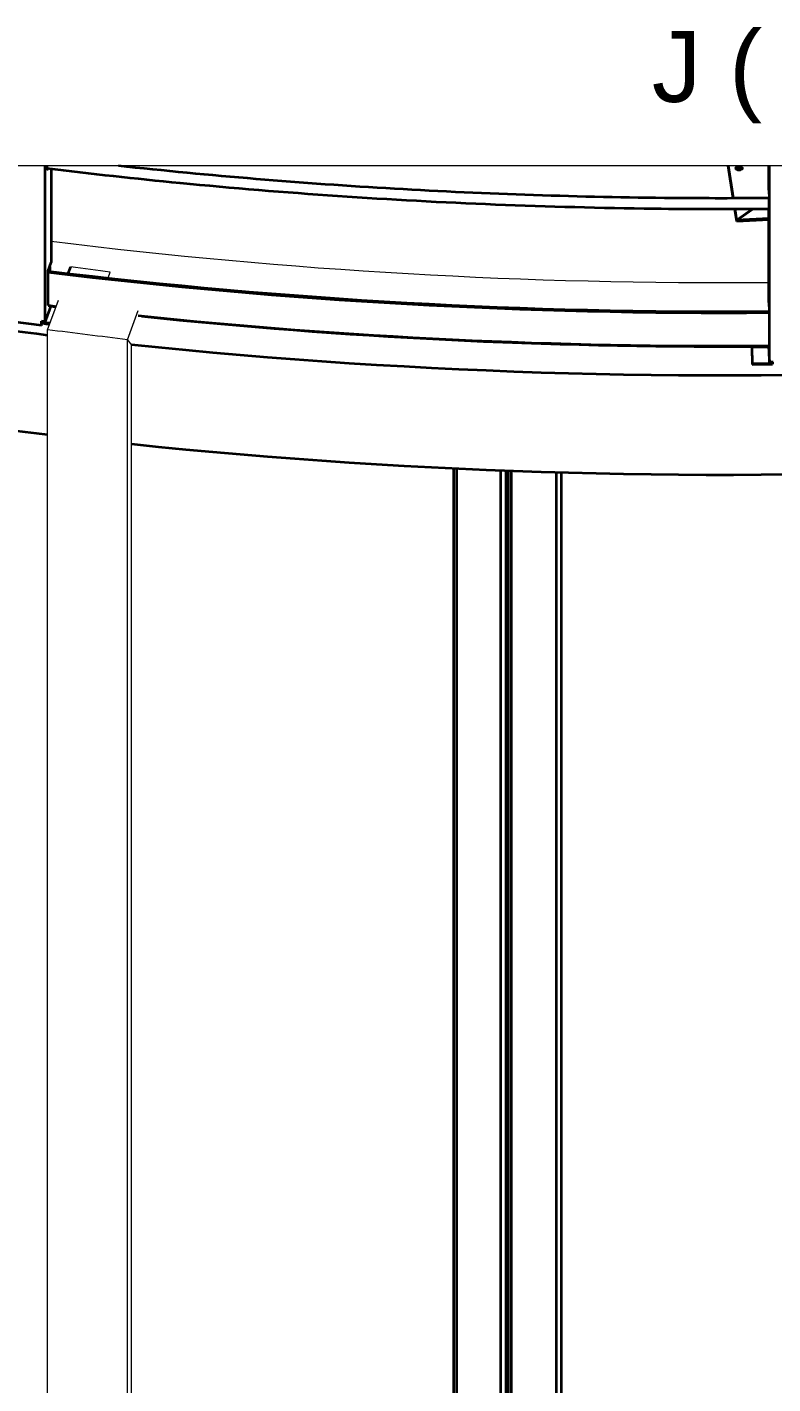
# Model space of a CAD drawing. Header units: millimetres. Extents: x 0 to 42050, y 0 to 29700.
# Drawn here: x 22787 to 24623, y 4094 to 7435 of the extents above; entities that cross this region are included whole.
import ezdxf

# ---------------------------------------------------------------- set-up
doc = ezdxf.new("R2010")
doc.units = ezdxf.units.MM
doc.header["$LTSCALE"] = 50
doc.layers.get('0').update_dxf_attribs({"lineweight": 18})
for name, color, linetype, lineweight in [('Detail Boundary', 7, 'Continuous', 18), ('Symbol', 7, 'Continuous', 18), ('Visible', 7, 'Continuous', 35), ('Visible Narrow', 7, 'Continuous', 18)]:
    doc.layers.add(name, color=color, linetype=linetype, lineweight=lineweight)
doc.layers.add('P_Cable Ducts (CD)', color=30, linetype='Continuous', lineweight=18, true_color=0xff7f00)
doc.styles.add('Label Text', font='arial.ttf')

# ---------------------------------------------------------------- blocks, each defined once
blk = doc.blocks.new('2dTransSymbol1')
at = {"layer": 'Detail Boundary', "flags": 128}
blk.add_lwpolyline([(381.649, 141.867), (381.649, 17.513), (631.877, 17.513), (631.877, 141.867), (381.649, 141.867)], dxfattribs=at)

msp = doc.modelspace()

# ---------------------------------------------------------------- linework, layer by layer
at = {"layer": 'P_Cable Ducts (CD)'}
for p, q in [((22986.37, 6817.17), (22991.69, 6831.64)), ((22837.42, 6689.64), (22864.09, 6762.22)), ((23033.75, 6664.82), (23060.43, 6737.43)), ((22837.42, 2187.41), (22837.42, 6689.64)), ((23033.75, 6664.82), (23043.86, 6651.59)), ((23033.75, 2328.67), (23033.75, 6664.82)), ((23043.86, 2358.71), (23043.86, 6651.59))]:
    msp.add_line(p, q, dxfattribs=at)
for centre, major_axis, ratio, start_param, end_param in [((24500.67, 11326.38), (7830, 0), 0.5773503, 4.4995173, 4.7267618), ((22855.03, 151.64), (7699.54, -2829.54), 0.7987163, 1.8392703, 1.851406), ((24500.67, 11283.11), (8030, 0), 0.5773503, 4.5331168, 4.7211618), ((24500.67, 4629.63), (-8197.01, 1458.5), 0.2148865, 4.9304005, 4.9547824)]:
    msp.add_ellipse(centre, major_axis=major_axis, ratio=ratio, start_param=start_param, end_param=end_param, dxfattribs=at)
at = {"layer": 'Visible'}
for p, q in [((22831.03, 6709.94), (22831.03, 7093.33)), ((22846.45, 7085.19), (22846.45, 6855.65)), ((24525.33, 7013.33), (24513.2, 7093.33)), ((24525.82, 7013.33), (24513.7, 7093.33)), ((24613.21, 7033.56), (24613.21, 7093.33)), ((24614.64, 6610.12), (24614.64, 7093.33)), ((24613.21, 7033.56), (24613.93, 7012.49)), ((24533.97, 6956.3), (24529.4, 6986.44)), ((24533.97, 6959.56), (24529.9, 6986.44)), ((24533.97, 6959.56), (24573.26, 6986.6)), ((24573.26, 6986.6), (24533.97, 6959.56)), ((24612.74, 7013.76), (24613.86, 7014.53)), ((24613.86, 7014.53), (24612.74, 7013.76)), ((24613.21, 6756.77), (24613.21, 6986.86)), ((24613.21, 6963.56), (24533.97, 6959.56)), ((24613.21, 6960.3), (24533.97, 6956.3)), ((24533.97, 6956.3), (24533.97, 6959.56)), ((24533.97, 6956.3), (24533.97, 6959.56)), ((22838.63, 6834.77), (22846.45, 6855.65)), ((22838.63, 6749.03), (22838.63, 6834.77)), ((22842.62, 6845.41), (22842.62, 6833.81)), ((22888.39, 6828.35), (22894.32, 6844.46)), ((22838.87, 6749.67), (22838.63, 6749.03)), ((24613.21, 6756.77), (24613.93, 6735.41)), ((22845.6, 6748.86), (22832.93, 6715.02)), ((22857.88, 6745.31), (22844.88, 6746.94)), ((24613.93, 6735.41), (24613.93, 6649.68)), ((22751.86, 6710.02), (22822.23, 6701.24)), ((22831.03, 6709.94), (22822.23, 6711.04)), ((22822.23, 6701.24), (22822.23, 6711.04)), ((22822.23, 6701.24), (22822.86, 6702.93)), ((22822.86, 6702.93), (22822.86, 6710.96)), ((22824.9, 6710.7), (22824.9, 6705.63)), ((22824.9, 6705.63), (22833.69, 6704.53)), ((22827.83, 6710.34), (22827.83, 6707.72)), ((22827.83, 6707.72), (22828.77, 6710.22)), ((22827.83, 6707.72), (22833.69, 6706.98)), ((22832.93, 6715.02), (22831.03, 6709.94)), ((22843.35, 6705.78), (22833.69, 6706.98)), ((22833.69, 6704.53), (22842.49, 6703.44)), ((24614.46, 6615.31), (24613.28, 6650.32)), ((24613.93, 6649.68), (24613.91, 6650.33)), ((24571.12, 6647.32), (24613.36, 6647.8)), ((24571.12, 6647.32), (24572.49, 6606.91)), ((24571.12, 6644.87), (24571.12, 6647.32)), ((24571.12, 6644.87), (24572.49, 6604.46)), ((24614.46, 6615.31), (24614.64, 6610.12)), ((24572.49, 6606.91), (24613.48, 6607.38)), ((24572.49, 6606.91), (24572.49, 6604.46)), ((24572.49, 6604.46), (24613.48, 6604.93)), ((24613.48, 6607.38), (24619.48, 6607.45)), ((24613.48, 6604.93), (24622.48, 6605.03)), ((24623.64, 6610.22), (24614.64, 6610.12)), ((24619.39, 6610.17), (24619.48, 6607.45)), ((24619.48, 6610.17), (24619.48, 6607.45)), ((24622.48, 6610.21), (24622.48, 6605.03))]:
    msp.add_line(p, q, dxfattribs=at)
at = {"layer": 'Visible', "color": 9, "true_color": 0xc0c0c0}
for p, q in [((23837.43, 2298.54), (23837.43, 6348.36)), ((23844.81, 2298.19), (23844.81, 6348.02)), ((23953.63, 2293.54), (23953.63, 6343.37)), ((23966.5, 2293.05), (23966.5, 6342.87)), ((23972.48, 2292.82), (23972.48, 6342.65)), ((23979.57, 2292.56), (23979.57, 6342.38)), ((24090.29, 2288.9), (24090.29, 6338.72)), ((24102.86, 2288.54), (24102.86, 6338.36))]:
    msp.add_line(p, q, dxfattribs=at)
at = {"layer": 'Visible'}
for centre, major_axis, ratio, start_param, end_param in [((22838.74, 7099.59), (-1.86, -14.88), 0.1724927, 5.167965, 6.7533055), ((24539.7, 7084.09), (8, 0), 0.5773503, 0.3613671, 2.7802255), ((24613.93, 7000.25), (0.17, -15), 0.0160005, 5.8137448, 8.8092077), ((24500.67, 11393.34), (8069.5, 0), 0.5773503, 4.5049382, 4.726425), ((24500.67, 11393.34), (8074.5, 0), 0.5773503, 4.5050686, 4.7264163), ((24500.67, 11311.69), (8074.5, 0), 0.5773503, 4.5050686, 4.5075957), ((24500.67, 11311.69), (8074.5, 0), 0.5773503, 4.5330266, 4.7264163), ((24500.67, -149.12), (-7874.47, -382742.47), 0.0041093, 4.6945157, 4.6945221)]:
    msp.add_ellipse(centre, major_axis=major_axis, ratio=ratio, start_param=start_param, end_param=end_param, dxfattribs=at)
msp.add_ellipse((24539.7, 7087.35), major_axis=(-8, 0), ratio=0.5773503, dxfattribs=at)
at = {"layer": 'Visible', "color": 9, "true_color": 0xc0c0c0}
for centre, major_axis, start_param, end_param in [((24500.67, 11283.11), (8150, 0), 4.4515712, 4.5068651), ((24500.67, 11283.11), (8150, 0), 4.5326779, 4.7986738), ((24500.67, 11038.16), (-8150, 0), 1.3099785, 1.3652724), ((24500.67, 11038.16), (-8150, 0), 1.3910804, 1.6570812)]:
    msp.add_ellipse(centre, major_axis=major_axis, ratio=0.5773503, start_param=start_param, end_param=end_param, dxfattribs=at)
at = {"layer": 'Visible'}
for points, knots in [([(24614.19, 6986.87), (24519.65, 6986.1), (24425.09, 6986.29), (24200.31, 6989.03), (24070.12, 6992.43), (23810.17, 7002.86), (23680.41, 7009.89), (23421.64, 7027.57), (23292.62, 7038.21), (23054.31, 7061.28), (22944.88, 7073.22), (22835.92, 7086.46)], [4.8501874, 4.8501874, 4.8501874, 4.8501874, 4.8852782, 4.8852782, 4.93363571, 4.93363571, 4.98199321, 4.98199321, 5.03035072, 5.03035072, 5.07167658, 5.07167658, 5.07167658, 5.07167658]), ([(24613.88, 7013.77), (24535.07, 7013.13), (24456.23, 7013.16), (24262.9, 7014.86), (24148.43, 7017.28), (23919.75, 7024.93), (23805.56, 7030.16), (23577.66, 7043.42), (23463.96, 7051.46), (23237.25, 7070.31), (23124.24, 7081.13), (23011.68, 7093.33)], [4.85019795, 4.85019795, 4.85019795, 4.85019795, 4.8795107, 4.8795107, 4.92210071, 4.92210071, 4.96469072, 4.96469072, 5.00728072, 5.00728072, 5.04987073, 5.04987073, 5.04987073, 5.04987073])]:
    msp.add_open_spline(points, degree=3, knots=knots, dxfattribs=at)
at = {"layer": 'Visible Narrow'}
for p, q in [((22833.69, 6706.98), (22833.69, 6704.53)), ((24613.48, 6604.93), (24613.48, 6607.38))]:
    msp.add_line(p, q, dxfattribs=at)

# ---------------------------------------------------------------- block references
at = {"xscale": 50, "yscale": 50, "zscale": 50}
msp.add_blockref('2dTransSymbol1', (0, 0), dxfattribs=at)

# ---------------------------------------------------------------- texts
at = {"layer": 'Symbol', "insert": (24325.07, 7197.94), "char_height": 175, "attachment_point": 7, "style": 'Label Text'}
msp.add_mtext('J ( 1 : 50 )', dxfattribs=at)

doc.saveas('drawing.dxf')
